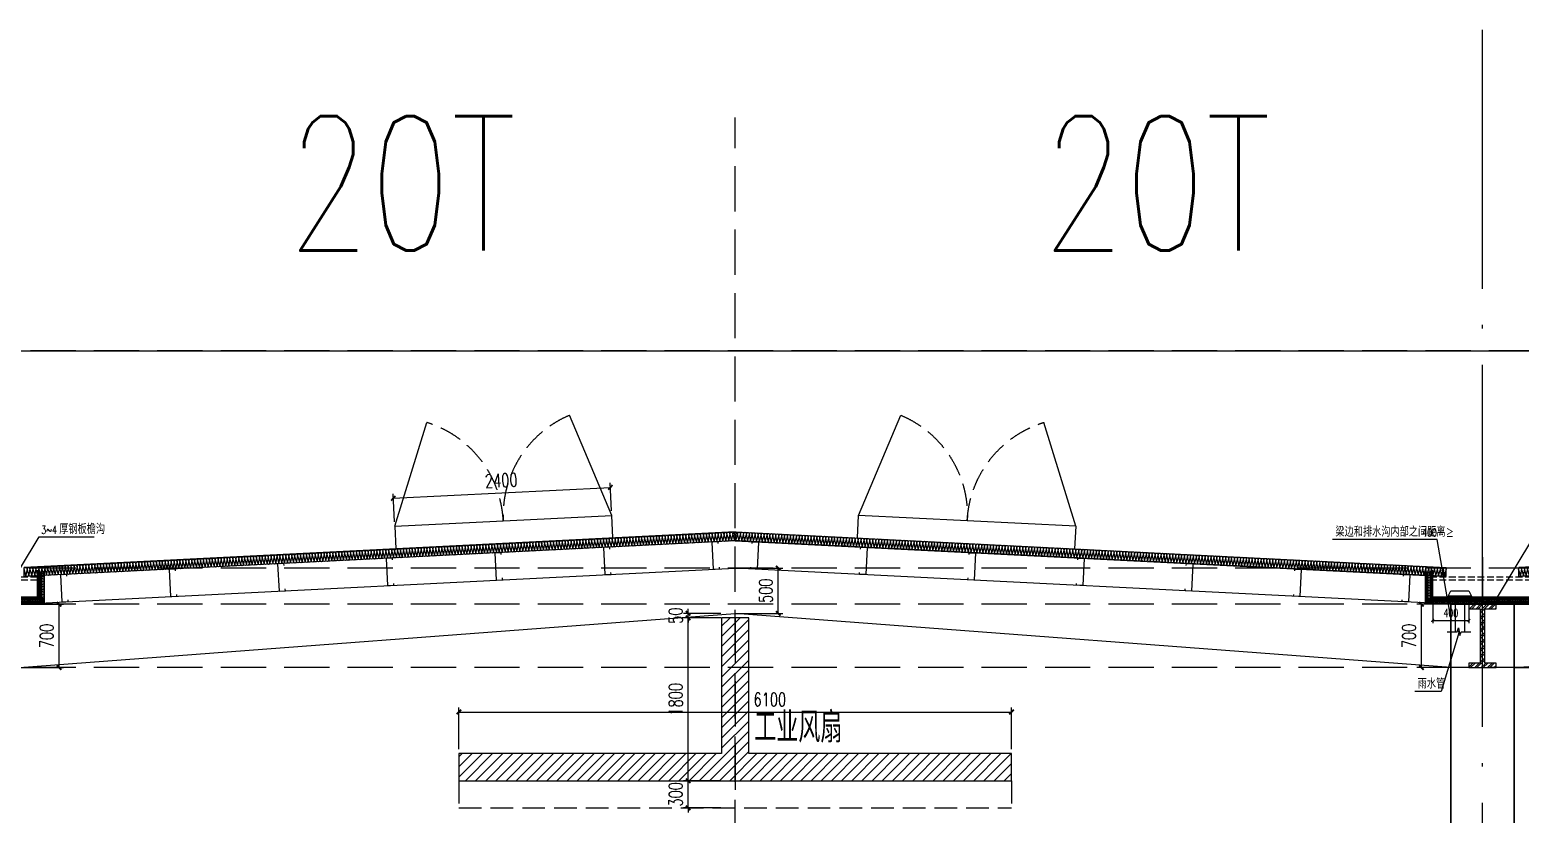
# Model space of a CAD drawing. Extents: x -1899985 to -450366, y 556196 to 2151267.
# Drawn here: x -1120933 to -1104479, y 580838 to 589505 of the extents above; entities that cross this region are included whole.
import ezdxf

# ---------------------------------------------------------------- set-up
doc = ezdxf.new("R2010")
doc.units = 0
doc.header["$LTSCALE"] = 1000
doc.header["$MEASUREMENT"] = 0
for name, pattern in [('__DASH', [0.35, 0.25, -0.1]), ('DASH', [0.35, 0.25, -0.1]), ('DOTE', [2.42, 2, -0.2, 0.02, -0.2])]:
    doc.linetypes.add(name, pattern=pattern)
doc.layers.get('Defpoints').update_dxf_attribs({"color": 210})
for name, color, linetype in [('A-AXIS-DOTE', 14, 'DOTE'), ('A-AXIS-SYMB', 3, 'Continuous'), ('A-HATCH-2', 251, 'Continuous'), ('A-LIN-V', 9, 'Continuous'), ('A-SFCE', 30, 'Continuous'), ('AS-COLN', 6, 'Continuous'), ('COLUMN', 9, 'Continuous'), ('DIM_SYMB', 3, 'Continuous'), ('PUB_TEXT', 7, 'Continuous'), ('建-墙-填充', 8, 'Continuous'), ('建-尺寸', 3, 'Continuous'), ('建-文字', 7, 'Continuous'), ('建-柱-钢', 9, 'Continuous')]:
    doc.layers.add(name, color=color, linetype=linetype)
doc.styles.add('_TCH_DIM', font='SIMPLEX', dxfattribs={"bigfont": 'GBCBIG'})
doc.styles.add('_TCH_DIM_T3', font='SIMPLEX', dxfattribs={"width": 0.705882, "bigfont": 'GBCBIG'})
doc.styles.add('A-DIM_T3', font='SIMPLEX', dxfattribs={"width": 0.705882, "bigfont": 'GBCBIG'})
doc.styles.add('A-STANDARD', font='SIMPLEX', dxfattribs={"bigfont": 'GBCBIG'})
doc.dimstyles.new('_TCH_ARCH&&30', dxfattribs={"dimtxt": 89.25, "dimasz": 30, "dimexe": 30, "dimexo": 30, "dimgap": 37.875, "dimtad": 1, "dimdec": 0, "dimzin": 0, "dimdsep": 46, "dimtxsty": '_TCH_DIM_T3', "dimblk": 'ARCHTICK', "dimcen": 0.09, "dimclrt": 7, "dimazin": 2, "dimtfac": 1, "dimtdec": 0, "dimtix": 1, "dimtmove": 2, "dimatfit": 3, "dimfxl": 0, "dimtolj": 1, "dimtzin": 0, "dimarcsym": 0})
doc.dimstyles.new('A-DIM&&50', dxfattribs={"dimtxt": 148.75, "dimasz": 50, "dimexe": 50, "dimexo": 50, "dimgap": 63.125, "dimtad": 1, "dimdec": 0, "dimzin": 0, "dimdsep": 46, "dimtxsty": 'A-DIM_T3', "dimblk": 'ARCHTICK', "dimcen": 0.09, "dimclrt": 7, "dimazin": 2, "dimtfac": 1, "dimtdec": 0, "dimtix": 1, "dimtmove": 2, "dimatfit": 3, "dimfxl": 0, "dimtolj": 1, "dimtzin": 0, "dimarcsym": 0})

# ---------------------------------------------------------------- blocks, each defined once
blk = doc.blocks.new('23423wer')
at = {"color": 1, "linetype": 'DASH', "style": 'A-STANDARD', "width": 0.705882}
for p in [(-1676711, 546945), (-1670578, 546945)]:
    blk.add_text('20T', height=1094.8, dxfattribs=at).set_placement(p)
blk = doc.blocks.new('G$CBF9D2CED')
at = {"layer": '建-墙-填充'}
h = blk.add_hatch(dxfattribs=at)
h.set_pattern_fill('金属', color=256, scale=20, style=0)
h.set_pattern_definition([(45, (0, 0), (-35.3553, 35.3553), []), (45, (23.57, 0), (-35.3553, 35.3553), [])])
h.paths.add_polyline_path([(-150, 0), (-150, -50), (-25, -50), (-25, -650), (-150, -650), (-150, -700), (150, -700), (150, -650), (25, -650), (25, -50), (150, -50), (150, 0)])
at = {"layer": '建-柱-钢'}
for p, q in [((-150, 0), (-150, -50)), ((150, 0), (-150, 0)), ((150, -50), (150, 0)), ((-150, -50), (-25, -50)), ((-25, -50), (-25, -650)), ((25, -650), (25, -50)), ((25, -50), (150, -50)), ((-25, -650), (-150, -650)), ((-150, -650), (-150, -700)), ((150, -650), (25, -650)), ((150, -700), (150, -650)), ((-150, -700), (150, -700))]:
    blk.add_line(p, q, dxfattribs=at)
blk = doc.blocks.new('_ArchTick')
at = {"color": 0, "linetype": 'ByBlock', "const_width": 0.4}
blk.add_lwpolyline([(-0.5, -0.5), (0.5, 0.5)], dxfattribs=at)
blk = doc.blocks.new('*D485')
at = {"layer": 'Defpoints', "color": 0}
for p in [(-520, 2150), (-110, 2150), (-110, 2100)]:
    blk.add_point(p, dxfattribs=at)
at = {"layer": '建-尺寸', "color": 0, "lineweight": -2}
for p, q in [((-160, 2150), (-570, 2150)), ((-520, 2150), (-520, 2200)), ((-520, 2100), (-520, 2150)), ((-160, 2100), (-570, 2100)), ((-520, 2100), (-520, 2050))]:
    blk.add_line(p, q, dxfattribs=at)
at = {"layer": '建-尺寸', "color": 0, "lineweight": -2, "xscale": 50, "yscale": 50, "zscale": 50}
for p, rotation in [((-520, 2150), 270), ((-520, 2100), 90)]:
    blk.add_blockref('_ArchTick', p, dxfattribs=dict(at, rotation=rotation))
at = {"layer": '建-尺寸', "color": 7, "insert": (-657, 2125), "char_height": 148.8, "attachment_point": 5, "rotation": 90, "style": 'A-DIM_T3'}
blk.add_mtext('\\A1;50', dxfattribs=at)
blk = doc.blocks.new('*D486')
at = {"layer": 'Defpoints', "color": 0}
for p in [(-520, 2100), (-110, 2100), (-110, 300)]:
    blk.add_point(p, dxfattribs=at)
at = {"layer": '建-尺寸', "color": 0, "lineweight": -2}
for p, q in [((-160, 2100), (-570, 2100)), ((-520, 300), (-520, 2100)), ((-160, 300), (-570, 300))]:
    blk.add_line(p, q, dxfattribs=at)
at = {"layer": '建-尺寸', "color": 0, "lineweight": -2, "xscale": 50, "yscale": 50, "zscale": 50}
for p, rotation in [((-520, 2100), 90), ((-520, 300), 270)]:
    blk.add_blockref('_ArchTick', p, dxfattribs=dict(at, rotation=rotation))
at = {"layer": '建-尺寸', "color": 7, "insert": (-657, 1200), "char_height": 148.8, "attachment_point": 5, "rotation": 90, "style": 'A-DIM_T3'}
blk.add_mtext('\\A1;1800', dxfattribs=at)
blk = doc.blocks.new('*D487')
at = {"layer": 'Defpoints', "color": 0}
for p in [(-520, 300), (-110, 300), (-110, 0)]:
    blk.add_point(p, dxfattribs=at)
at = {"layer": '建-尺寸', "color": 0, "lineweight": -2}
for p, q in [((-520, 300), (-520, 350)), ((-160, 300), (-570, 300)), ((-520, 0), (-520, 300)), ((-160, 0), (-570, 0)), ((-520, 0), (-520, -50))]:
    blk.add_line(p, q, dxfattribs=at)
at = {"layer": '建-尺寸', "color": 0, "lineweight": -2, "xscale": 50, "yscale": 50, "zscale": 50}
for p, rotation in [((-520, 300), 270), ((-520, 0), 90)]:
    blk.add_blockref('_ArchTick', p, dxfattribs=dict(at, rotation=rotation))
at = {"layer": '建-尺寸', "color": 7, "insert": (-657, 150), "char_height": 148.8, "attachment_point": 5, "rotation": 90, "style": 'A-DIM_T3'}
blk.add_mtext('\\A1;300', dxfattribs=at)
blk = doc.blocks.new('*D488')
at = {"layer": 'Defpoints', "color": 0}
for p in [(3050, 1060), (-3050, 600), (3050, 600)]:
    blk.add_point(p, dxfattribs=at)
at = {"layer": '建-尺寸', "color": 0, "lineweight": -2}
for p, q in [((-3050, 650), (-3050, 1110)), ((-3050, 1060), (3050, 1060)), ((3050, 650), (3050, 1110))]:
    blk.add_line(p, q, dxfattribs=at)
at = {"layer": '建-尺寸', "color": 0, "lineweight": -2, "xscale": 50, "yscale": 50, "zscale": 50, "rotation": 180}
blk.add_blockref('_ArchTick', (-3050, 1060), dxfattribs=at)
at = {"layer": '建-尺寸', "color": 0, "lineweight": -2, "xscale": 50, "yscale": 50, "zscale": 50}
blk.add_blockref('_ArchTick', (3050, 1060), dxfattribs=at)
at = {"layer": '建-尺寸', "color": 7, "insert": (382, 1198), "char_height": 148.8, "attachment_point": 5, "style": 'A-DIM_T3'}
blk.add_mtext('\\A1;6100', dxfattribs=at)
blk = doc.blocks.new('*D531')
at = {"layer": 'Defpoints', "color": 0}
for p in [(8200, 1100), (8725, 1100), (8200, 600)]:
    blk.add_point(p, dxfattribs=at)
at = {"layer": '建-尺寸', "color": 0, "lineweight": -2}
for p, q in [((8250, 1100), (8775, 1100)), ((8725, 600), (8725, 1100)), ((8250, 600), (8775, 600))]:
    blk.add_line(p, q, dxfattribs=at)
at = {"layer": '建-尺寸', "color": 0, "lineweight": -2, "xscale": 50, "yscale": 50, "zscale": 50}
for p, rotation in [((8725, 1100), 90), ((8725, 600), 270)]:
    blk.add_blockref('_ArchTick', p, dxfattribs=dict(at, rotation=rotation))
at = {"layer": '建-尺寸', "color": 7, "insert": (8588, 850), "char_height": 148.8, "attachment_point": 5, "rotation": 90, "style": 'A-DIM_T3'}
blk.add_mtext('\\A1;500', dxfattribs=at)
blk = doc.blocks.new('CURVEPATTERNLIB$SYSLIB$岩棉板')
at = {"color": 0}
for p, q in [((0, -17), (12, -67)), ((12, -67), (24, -17))]:
    blk.add_line(p, q, dxfattribs=at)
for centre, start, end in [((12, -17), 0, 180), ((0, -67), 270, 0), ((24, -67), 180, 270)]:
    blk.add_arc(centre, 12, start, end, dxfattribs=at)
blk = doc.blocks.new('*D532')
at = {"layer": 'Defpoints', "color": 0}
for p in [(15826, 700), (16200, 700), (16200, 0)]:
    blk.add_point(p, dxfattribs=at)
at = {"layer": '建-尺寸', "color": 0, "lineweight": -2}
for p, q in [((16150, 700), (15776, 700)), ((15826, 0), (15826, 700)), ((16150, 0), (15776, 0))]:
    blk.add_line(p, q, dxfattribs=at)
at = {"layer": '建-尺寸', "color": 0, "lineweight": -2, "xscale": 50, "yscale": 50, "zscale": 50}
for p, rotation in [((15826, 700), 90), ((15826, 0), 270)]:
    blk.add_blockref('_ArchTick', p, dxfattribs=dict(at, rotation=rotation))
at = {"layer": '建-尺寸', "color": 7, "insert": (15689, 350), "char_height": 148.8, "attachment_point": 5, "rotation": 90, "style": 'A-DIM_T3'}
blk.add_mtext('\\A1;700', dxfattribs=at)
blk = doc.blocks.new('*D533')
at = {"layer": 'Defpoints', "color": 0}
for p in [(300, 700), (786, 700), (300, 0)]:
    blk.add_point(p, dxfattribs=at)
at = {"layer": '建-尺寸', "color": 0, "lineweight": -2}
for p, q in [((350, 700), (836, 700)), ((786, 0), (786, 700)), ((350, 0), (836, 0))]:
    blk.add_line(p, q, dxfattribs=at)
at = {"layer": '建-尺寸', "color": 0, "lineweight": -2, "xscale": 50, "yscale": 50, "zscale": 50}
for p, rotation in [((786, 700), 90), ((786, 0), 270)]:
    blk.add_blockref('_ArchTick', p, dxfattribs=dict(at, rotation=rotation))
at = {"layer": '建-尺寸', "color": 7, "insert": (649, 350), "char_height": 148.8, "attachment_point": 5, "rotation": 90, "style": 'A-DIM_T3'}
blk.add_mtext('\\A1;700', dxfattribs=at)
blk = doc.blocks.new('$LinePat$岩棉板')
at = {"color": 0}
for p, q in [((0, -17), (12, -67)), ((12, -67), (24, -17))]:
    blk.add_line(p, q, dxfattribs=at)
for points in [[(24, -1.5), (0, -1.5)], [(24, -84), (0, -84)]]:
    blk.add_lwpolyline(points)
for centre, start, end in [((12, -17), 0, 180), ((0, -67), 270, 0), ((24, -67), 180, 270)]:
    blk.add_arc(centre, 12, start, end, dxfattribs=at)
blk = doc.blocks.new('*D509')
at = {"layer": 'A-AXIS-SYMB', "color": 0, "lineweight": -2}
for p, q in [((1161224, -3405789), (1161224, -3406047)), ((1161624, -3405789), (1161624, -3406047)), ((1161224, -3406017), (1161624, -3406017))]:
    blk.add_line(p, q, dxfattribs=at)
at = {"layer": 'Defpoints', "color": 0}
for p in [(1161224, -3405759), (1161624, -3405759), (1161624, -3406017)]:
    blk.add_point(p, dxfattribs=at)
at = {"layer": 'A-AXIS-SYMB', "color": 0, "lineweight": -2, "xscale": 30, "yscale": 30, "zscale": 30, "rotation": 180}
blk.add_blockref('_ArchTick', (1161224, -3406017), dxfattribs=at)
at = {"layer": 'A-AXIS-SYMB', "color": 0, "lineweight": -2, "xscale": 30, "yscale": 30, "zscale": 30}
blk.add_blockref('_ArchTick', (1161624, -3406017), dxfattribs=at)
at = {"layer": 'A-AXIS-SYMB', "color": 7, "insert": (1161424, -3405935), "char_height": 89.2, "attachment_point": 5, "style": '_TCH_DIM_T3'}
blk.add_mtext('\\A1;400', dxfattribs=at)
blk = doc.blocks.new('*D539')
at = {"layer": 'Defpoints', "color": 0}
for p in [(-1772730, 580856), (-1772720, 580546), (-1775119, 580472)]:
    blk.add_point(p, dxfattribs=at)
at = {"layer": '建-尺寸', "color": 0, "lineweight": -2}
for p, q in [((-1775121, 580522), (-1775130, 580832)), ((-1775129, 580782), (-1772730, 580856)), ((-1772722, 580596), (-1772731, 580906))]:
    blk.add_line(p, q, dxfattribs=at)
at = {"layer": '建-尺寸', "color": 0, "lineweight": -2, "xscale": 50, "yscale": 50, "zscale": 50}
for p, rotation in [((-1772730, 580856), 1.775699479531219), ((-1775129, 580782), 181.7756994795312)]:
    blk.add_blockref('_ArchTick', p, dxfattribs=dict(at, rotation=rotation))
at = {"layer": '建-尺寸', "color": 7, "insert": (-1773934, 580956), "char_height": 148.8, "attachment_point": 5, "rotation": 1.7757, "style": 'A-DIM_T3'}
blk.add_mtext('\\A1;2400', dxfattribs=at)
blk = doc.blocks.new('G$C2C10B007')
at = {"layer": 'A-LIN-V'}
h = blk.add_hatch(dxfattribs=at)
h.set_pattern_fill('ANSI31', color=252, scale=50)
h.set_pattern_definition([(45, (0, 400), (-56.1266, 56.1266), [])])
h.paths.add_polyline_path([(-150, 600), (-3050, 600), (-3050, 300), (3050, 300), (3050, 600), (150, 600), (150, 2100), (-150, 2100)])
at = {"layer": 'A-AXIS-DOTE', "linetype": '__DASH', "ltscale": 2}
blk.add_lwpolyline([(0, 2100), (0, 100)], dxfattribs=at)
at = {"layer": 'A-LIN-V'}
blk.add_lwpolyline([(-150, 600), (-3050, 600), (-3050, 300), (3050, 300), (3050, 600), (150, 600), (150, 2100), (-150, 2100), (-150, 600)], dxfattribs=at)
at = {"layer": 'A-SFCE', "linetype": 'DASH'}
for p, q in [((-3050, 300), (-3050, 0)), ((3050, 300), (3050, 0)), ((-3050, 0), (3050, 0))]:
    blk.add_line(p, q, dxfattribs=at)
at = {"layer": '建-文字', "style": 'A-STANDARD'}
blk.add_text('工业风扇', height=337.59, dxfattribs=at).set_placement((210.4, 722.5))
at = {"layer": '建-尺寸'}
for p1, p2, picture, middle in [((-110, 2100), (-110, 2150), '*D485', (-657.1, 2125)), ((-110, 300), (-110, 2100), '*D486', (-657.1, 1200)), ((-110, 0), (-110, 300), '*D487', (-657.1, 150))]:
    dim = blk.add_aligned_dim(p1=p1, p2=p2, distance=409.6, dimstyle='A-DIM&&50', dxfattribs=at)
    dim.commit()
    dim.dimension.update_dxf_attribs({"geometry": picture, "text_midpoint": middle})
dim = blk.add_linear_dim(base=(3050, 1060.2), p1=(-3050, 600), p2=(3050, 600), angle=0, dimstyle='A-DIM&&50', dxfattribs=at)
dim.commit()
dim.dimension.update_dxf_attribs({"geometry": '*D488', "text_midpoint": (382.4, 1197.7), "dimtype": 161})
blk = doc.blocks.new('55555')
at = {"layer": 'A-AXIS-DOTE', "linetype": '__DASH', "ltscale": 2}
blk.add_line((8250, -3360.7), (8250, 6078.5), dxfattribs=at)
at = {"layer": 'A-LIN-V', "color": 4}
for p, q in [((350, 700), (8250, 1100)), ((16150, 700), (8250, 1100)), ((350, 0), (8250, 600)), ((16150, 0), (8250, 600))]:
    blk.add_line(p, q, dxfattribs=at)
at = {"layer": 'A-LIN-V'}
for points in [[(6865.1, 1310.7), (6864.1, 1330.6), (6794.2, 1327.1), (6809.3, 1027.5), (6879.2, 1031), (6878.2, 1051)], [(8063.6, 1371), (8062.6, 1390.9), (7992.7, 1387.4), (8007.7, 1087.8), (8077.7, 1091.3), (8076.7, 1111.3)], [(8436.4, 1371), (8437.4, 1390.9), (8507.3, 1387.4), (8492.3, 1087.8), (8422.3, 1091.3), (8423.3, 1111.3)], [(9634.9, 1310.7), (9635.9, 1330.6), (9705.8, 1327.1), (9690.7, 1027.5), (9620.8, 1031), (9621.8, 1051)], [(4468.1, 1190.1), (4467.1, 1210), (4397.2, 1206.5), (4412.3, 906.9), (4482.2, 910.4), (4481.2, 930.4)], [(5666.6, 1250.4), (5665.6, 1270.3), (5595.7, 1266.8), (5610.8, 967.2), (5680.7, 970.7), (5679.7, 990.7)], [(10833.4, 1250.4), (10834.4, 1270.3), (10904.3, 1266.8), (10889.2, 967.2), (10819.3, 970.7), (10820.3, 990.7)], [(12031.9, 1190.1), (12032.9, 1210), (12102.8, 1206.5), (12087.7, 906.9), (12017.8, 910.4), (12018.8, 930.4)], [(872.7, 1009.2), (871.7, 1029.1), (801.8, 1025.6), (816.8, 726), (886.8, 729.5), (885.7, 749.5)], [(2071.2, 1069.5), (2070.2, 1089.4), (2000.3, 1085.9), (2015.3, 786.3), (2085.2, 789.8), (2084.2, 809.8)], [(3269.7, 1129.8), (3268.6, 1149.7), (3198.7, 1146.2), (3213.8, 846.6), (3283.7, 850.1), (3282.7, 870.1)], [(13230.3, 1129.8), (13231.4, 1149.7), (13301.3, 1146.2), (13286.2, 846.6), (13216.3, 850.1), (13217.3, 870.1)], [(14428.8, 1069.5), (14429.8, 1089.4), (14499.7, 1085.9), (14484.7, 786.3), (14414.8, 789.8), (14415.8, 809.8)], [(15627.3, 1009.2), (15628.3, 1029.1), (15698.2, 1025.6), (15683.2, 726), (15613.2, 729.5), (15614.3, 749.5)]]:
    blk.add_lwpolyline(points, dxfattribs=at)
at = {"layer": 'AS-COLN'}
for p, q in [((8250, 1500.5), (401.1, 1105.6)), ((8250, 1500.5), (16098.9, 1105.6)), ((8250, 1400.4), (400.1, 1005.4)), ((8250, 1400.4), (16099.9, 1005.4)), ((400.1, 1005.4), (401.1, 1105.6)), ((16099.9, 1005.4), (16098.9, 1105.6))]:
    blk.add_line(p, q, dxfattribs=at)
at = {"layer": 'COLUMN'}
for points in [[(-350, 700), (-350, -14200), (350, -14200), (350, 700)], [(16850, 700), (16850, -14200), (16150, -14200), (16150, 700)]]:
    blk.add_lwpolyline(points, close=True, dxfattribs=at)
at = {"layer": 'A-HATCH-2', "xscale": -1.354458951392196, "yscale": 1.351351351351351, "zscale": 1.351351351351351}
for p, rotation in [((7865.3, 1488.2), 2.88037755284905), ((7897.8, 1489.8), 2.88037755284905), ((7930.3, 1491.4), 2.88037755284905), ((7962.7, 1493.1), 2.88037755284905), ((7995.2, 1494.7), 2.88037755284905), ((8027.7, 1496.3), 2.88037755284905), ((8060.1, 1498), 2.88037755284905), ((8092.6, 1499.6), 2.88037755284905), ((8125.1, 1501.2), 2.88037755284905), ((8157.5, 1502.9), 2.88037755284905), ((8190, 1504.5), 2.88037755284905), ((8222.5, 1506.1), 2.88037755284905), ((8254.9, 1507.8), 2.88037755284905), ((8277.5, 1506.1), 357.1196224471509), ((8310, 1504.5), 357.1196224471509), ((8342.5, 1502.9), 357.1196224471509), ((8374.9, 1501.2), 357.1196224471509), ((8407.4, 1499.6), 357.1196224471509), ((8439.9, 1498), 357.1196224471509), ((8472.3, 1496.3), 357.1196224471509), ((8504.8, 1494.7), 357.1196224471509), ((8537.3, 1493.1), 357.1196224471509), ((8569.7, 1491.4), 357.1196224471509), ((8602.2, 1489.8), 357.1196224471509), ((8634.7, 1488.2), 357.1196224471509), ((8667.1, 1486.5), 357.1196224471509), ((4586.3, 1323.2), 2.88037755284905), ((4618.7, 1324.8), 2.88037755284905), ((4651.2, 1326.4), 2.88037755284905), ((4683.7, 1328.1), 2.88037755284905), ((4716.1, 1329.7), 2.88037755284905), ((4748.6, 1331.3), 2.88037755284905), ((4781.1, 1333), 2.88037755284905), ((4813.5, 1334.6), 2.88037755284905), ((4846, 1336.2), 2.88037755284905), ((4878.5, 1337.9), 2.88037755284905), ((4910.9, 1339.5), 2.88037755284905), ((4943.4, 1341.1), 2.88037755284905), ((4975.9, 1342.8), 2.88037755284905), ((5008.3, 1344.4), 2.88037755284905), ((5040.8, 1346), 2.88037755284905), ((5073.3, 1347.7), 2.88037755284905), ((5105.7, 1349.3), 2.88037755284905), ((5138.2, 1350.9), 2.88037755284905), ((5170.7, 1352.6), 2.88037755284905), ((5203.1, 1354.2), 2.88037755284905), ((5235.6, 1355.8), 2.88037755284905), ((5268.1, 1357.5), 2.88037755284905), ((5300.5, 1359.1), 2.88037755284905), ((5333, 1360.7), 2.88037755284905), ((5365.4, 1362.4), 2.88037755284905), ((5397.9, 1364), 2.88037755284905), ((5430.4, 1365.6), 2.88037755284905), ((5462.8, 1367.3), 2.88037755284905), ((5495.3, 1368.9), 2.88037755284905), ((5527.8, 1370.5), 2.88037755284905), ((5560.2, 1372.2), 2.88037755284905), ((5592.7, 1373.8), 2.88037755284905), ((5625.2, 1375.4), 2.88037755284905), ((5657.6, 1377.1), 2.88037755284905), ((5690.1, 1378.7), 2.88037755284905), ((5722.6, 1380.3), 2.88037755284905), ((5755, 1382), 2.88037755284905), ((5787.5, 1383.6), 2.88037755284905), ((5820, 1385.2), 2.88037755284905), ((5852.4, 1386.9), 2.88037755284905), ((5884.9, 1388.5), 2.88037755284905), ((5917.4, 1390.1), 2.88037755284905), ((5949.8, 1391.8), 2.88037755284905), ((5982.3, 1393.4), 2.88037755284905), ((6014.8, 1395.1), 2.88037755284905), ((6047.2, 1396.7), 2.88037755284905), ((6079.7, 1398.3), 2.88037755284905), ((6112.2, 1400), 2.88037755284905), ((6144.6, 1401.6), 2.88037755284905), ((6177.1, 1403.2), 2.88037755284905), ((6209.6, 1404.9), 2.88037755284905), ((6242, 1406.5), 2.88037755284905), ((6274.5, 1408.1), 2.88037755284905), ((6307, 1409.8), 2.88037755284905), ((6339.4, 1411.4), 2.88037755284905), ((6371.9, 1413), 2.88037755284905), ((6404.4, 1414.7), 2.88037755284905), ((6436.8, 1416.3), 2.88037755284905), ((6469.3, 1417.9), 2.88037755284905), ((6501.8, 1419.6), 2.88037755284905), ((6534.2, 1421.2), 2.88037755284905), ((6566.7, 1422.8), 2.88037755284905), ((6599.2, 1424.5), 2.88037755284905), ((6631.6, 1426.1), 2.88037755284905), ((6664.1, 1427.7), 2.88037755284905), ((6696.6, 1429.4), 2.88037755284905), ((6729, 1431), 2.88037755284905), ((6761.5, 1432.6), 2.88037755284905), ((6794, 1434.3), 2.88037755284905), ((6826.4, 1435.9), 2.88037755284905), ((6858.9, 1437.5), 2.88037755284905), ((6891.3, 1439.2), 2.88037755284905), ((6923.8, 1440.8), 2.88037755284905), ((6956.3, 1442.4), 2.88037755284905), ((6988.7, 1444.1), 2.88037755284905), ((7021.2, 1445.7), 2.88037755284905), ((7053.7, 1447.3), 2.88037755284905), ((7086.1, 1449), 2.88037755284905), ((7118.6, 1450.6), 2.88037755284905), ((7151.1, 1452.2), 2.88037755284905), ((7183.5, 1453.9), 2.88037755284905), ((7216, 1455.5), 2.88037755284905), ((7248.5, 1457.1), 2.88037755284905), ((7280.9, 1458.8), 2.88037755284905), ((7313.4, 1460.4), 2.88037755284905), ((7345.9, 1462), 2.88037755284905), ((7378.3, 1463.7), 2.88037755284905), ((7410.8, 1465.3), 2.88037755284905), ((7443.3, 1466.9), 2.88037755284905), ((7475.7, 1468.6), 2.88037755284905), ((7508.2, 1470.2), 2.88037755284905), ((7540.7, 1471.8), 2.88037755284905), ((7573.1, 1473.5), 2.88037755284905), ((7605.6, 1475.1), 2.88037755284905), ((7638.1, 1476.7), 2.88037755284905), ((7670.5, 1478.4), 2.88037755284905), ((7703, 1480), 2.88037755284905), ((7735.5, 1481.6), 2.88037755284905), ((7767.9, 1483.3), 2.88037755284905), ((7800.4, 1484.9), 2.88037755284905), ((7832.9, 1486.5), 2.88037755284905), ((8699.6, 1484.9), 357.1196224471509), ((8732.1, 1483.3), 357.1196224471509), ((8764.5, 1481.6), 357.1196224471509), ((8797, 1480), 357.1196224471509), ((8829.5, 1478.4), 357.1196224471509), ((8861.9, 1476.7), 357.1196224471509), ((8894.4, 1475.1), 357.1196224471509), ((8926.9, 1473.5), 357.1196224471509), ((8959.3, 1471.8), 357.1196224471509), ((8991.8, 1470.2), 357.1196224471509), ((9024.3, 1468.6), 357.1196224471509), ((9056.7, 1466.9), 357.1196224471509), ((9089.2, 1465.3), 357.1196224471509), ((9121.7, 1463.7), 357.1196224471509), ((9154.1, 1462), 357.1196224471509), ((9186.6, 1460.4), 357.1196224471509), ((9219.1, 1458.8), 357.1196224471509), ((9251.5, 1457.1), 357.1196224471509), ((9284, 1455.5), 357.1196224471509), ((9316.5, 1453.9), 357.1196224471509), ((9348.9, 1452.2), 357.1196224471509), ((9381.4, 1450.6), 357.1196224471509), ((9413.9, 1449), 357.1196224471509), ((9446.3, 1447.3), 357.1196224471509), ((9478.8, 1445.7), 357.1196224471509), ((9511.3, 1444.1), 357.1196224471509), ((9543.7, 1442.4), 357.1196224471509), ((9576.2, 1440.8), 357.1196224471509), ((9608.7, 1439.2), 357.1196224471509), ((9641.1, 1437.5), 357.1196224471509), ((9673.6, 1435.9), 357.1196224471509), ((9706.1, 1434.3), 357.1196224471509), ((9738.5, 1432.6), 357.1196224471509), ((9771, 1431), 357.1196224471509), ((9803.4, 1429.4), 357.1196224471509), ((9835.9, 1427.7), 357.1196224471509), ((9868.4, 1426.1), 357.1196224471509), ((9900.8, 1424.5), 357.1196224471509), ((9933.3, 1422.8), 357.1196224471509), ((9965.8, 1421.2), 357.1196224471509), ((9998.2, 1419.6), 357.1196224471509), ((10030.7, 1417.9), 357.1196224471509), ((10063.2, 1416.3), 357.1196224471509), ((10095.6, 1414.7), 357.1196224471509), ((10128.1, 1413), 357.1196224471509), ((10160.6, 1411.4), 357.1196224471509), ((10193, 1409.8), 357.1196224471509), ((10225.5, 1408.1), 357.1196224471509), ((10258, 1406.5), 357.1196224471509), ((10290.4, 1404.9), 357.1196224471509), ((10322.9, 1403.2), 357.1196224471509), ((10355.4, 1401.6), 357.1196224471509), ((10387.8, 1400), 357.1196224471509), ((10420.3, 1398.3), 357.1196224471509), ((10452.8, 1396.7), 357.1196224471509), ((10485.2, 1395.1), 357.1196224471509), ((10517.7, 1393.4), 357.1196224471509), ((10550.2, 1391.8), 357.1196224471509), ((10582.6, 1390.1), 357.1196224471509), ((10615.1, 1388.5), 357.1196224471509), ((10647.6, 1386.9), 357.1196224471509), ((10680, 1385.2), 357.1196224471509), ((10712.5, 1383.6), 357.1196224471509), ((10745, 1382), 357.1196224471509), ((10777.4, 1380.3), 357.1196224471509), ((10809.9, 1378.7), 357.1196224471509), ((10842.4, 1377.1), 357.1196224471509), ((10874.8, 1375.4), 357.1196224471509), ((10907.3, 1373.8), 357.1196224471509), ((10939.8, 1372.2), 357.1196224471509), ((10972.2, 1370.5), 357.1196224471509), ((11004.7, 1368.9), 357.1196224471509), ((11037.2, 1367.3), 357.1196224471509), ((11069.6, 1365.6), 357.1196224471509), ((11102.1, 1364), 357.1196224471509), ((11134.6, 1362.4), 357.1196224471509), ((11167, 1360.7), 357.1196224471509), ((11199.5, 1359.1), 357.1196224471509), ((11231.9, 1357.5), 357.1196224471509), ((11264.4, 1355.8), 357.1196224471509), ((11296.9, 1354.2), 357.1196224471509), ((11329.3, 1352.6), 357.1196224471509), ((11361.8, 1350.9), 357.1196224471509), ((11394.3, 1349.3), 357.1196224471509), ((11426.7, 1347.7), 357.1196224471509), ((11459.2, 1346), 357.1196224471509), ((11491.7, 1344.4), 357.1196224471509), ((11524.1, 1342.8), 357.1196224471509), ((11556.6, 1341.1), 357.1196224471509), ((11589.1, 1339.5), 357.1196224471509), ((11621.5, 1337.9), 357.1196224471509), ((11654, 1336.2), 357.1196224471509), ((11686.5, 1334.6), 357.1196224471509), ((11718.9, 1333), 357.1196224471509), ((11751.4, 1331.3), 357.1196224471509), ((11783.9, 1329.7), 357.1196224471509), ((11816.3, 1328.1), 357.1196224471509), ((11848.8, 1326.4), 357.1196224471509), ((11881.3, 1324.8), 357.1196224471509), ((11913.7, 1323.2), 357.1196224471509), ((11946.2, 1321.5), 357.1196224471509), ((1339.7, 1159.8), 2.88037755284905), ((1372.1, 1161.5), 2.88037755284905), ((1404.6, 1163.1), 2.88037755284905), ((1437.1, 1164.7), 2.88037755284905), ((1469.5, 1166.4), 2.88037755284905), ((1502, 1168), 2.88037755284905), ((1534.5, 1169.6), 2.88037755284905), ((1566.9, 1171.3), 2.88037755284905), ((1599.4, 1172.9), 2.88037755284905), ((1631.9, 1174.5), 2.88037755284905), ((1664.3, 1176.2), 2.88037755284905), ((1696.8, 1177.8), 2.88037755284905), ((1729.3, 1179.4), 2.88037755284905), ((1761.7, 1181.1), 2.88037755284905), ((1794.2, 1182.7), 2.88037755284905), ((1826.7, 1184.3), 2.88037755284905), ((1859.1, 1186), 2.88037755284905), ((1891.6, 1187.6), 2.88037755284905), ((1924.1, 1189.2), 2.88037755284905), ((1956.5, 1190.9), 2.88037755284905), ((1989, 1192.5), 2.88037755284905), ((2021.5, 1194.1), 2.88037755284905), ((2053.9, 1195.8), 2.88037755284905), ((2086.4, 1197.4), 2.88037755284905), ((2118.9, 1199), 2.88037755284905), ((2151.3, 1200.7), 2.88037755284905), ((2183.8, 1202.3), 2.88037755284905), ((2216.3, 1203.9), 2.88037755284905), ((2248.7, 1205.6), 2.88037755284905), ((2281.2, 1207.2), 2.88037755284905), ((2313.6, 1208.8), 2.88037755284905), ((2346.1, 1210.5), 2.88037755284905), ((2378.6, 1212.1), 2.88037755284905), ((2411, 1213.7), 2.88037755284905), ((2443.5, 1215.4), 2.88037755284905), ((2476, 1217), 2.88037755284905), ((2508.4, 1218.6), 2.88037755284905), ((2540.9, 1220.3), 2.88037755284905), ((2573.4, 1221.9), 2.88037755284905), ((2605.8, 1223.5), 2.88037755284905), ((2638.3, 1225.2), 2.88037755284905), ((2670.8, 1226.8), 2.88037755284905), ((2703.2, 1228.4), 2.88037755284905), ((2735.7, 1230.1), 2.88037755284905), ((2768.2, 1231.7), 2.88037755284905), ((2800.6, 1233.3), 2.88037755284905), ((2833.1, 1235), 2.88037755284905), ((2865.6, 1236.6), 2.88037755284905), ((2898, 1238.2), 2.88037755284905), ((2930.5, 1239.9), 2.88037755284905), ((2963, 1241.5), 2.88037755284905), ((2995.4, 1243.1), 2.88037755284905), ((3027.9, 1244.8), 2.88037755284905), ((3060.4, 1246.4), 2.88037755284905), ((3092.8, 1248), 2.88037755284905), ((3125.3, 1249.7), 2.88037755284905), ((3157.8, 1251.3), 2.88037755284905), ((3190.2, 1252.9), 2.88037755284905), ((3222.7, 1254.6), 2.88037755284905), ((3255.2, 1256.2), 2.88037755284905), ((3287.6, 1257.8), 2.88037755284905), ((3320.1, 1259.5), 2.88037755284905), ((3352.6, 1261.1), 2.88037755284905), ((3385, 1262.7), 2.88037755284905), ((3417.5, 1264.4), 2.88037755284905), ((3450, 1266), 2.88037755284905), ((3482.4, 1267.6), 2.88037755284905), ((3514.9, 1269.3), 2.88037755284905), ((3547.4, 1270.9), 2.88037755284905), ((3579.8, 1272.5), 2.88037755284905), ((3612.3, 1274.2), 2.88037755284905), ((3644.8, 1275.8), 2.88037755284905), ((3677.2, 1277.4), 2.88037755284905), ((3709.7, 1279.1), 2.88037755284905), ((3742.2, 1280.7), 2.88037755284905), ((3774.6, 1282.3), 2.88037755284905), ((3807.1, 1284), 2.88037755284905), ((3839.5, 1285.6), 2.88037755284905), ((3872, 1287.2), 2.88037755284905), ((3904.5, 1288.9), 2.88037755284905), ((3936.9, 1290.5), 2.88037755284905), ((3969.4, 1292.1), 2.88037755284905), ((4001.9, 1293.8), 2.88037755284905), ((4034.3, 1295.4), 2.88037755284905), ((4066.8, 1297), 2.88037755284905), ((4099.3, 1298.7), 2.88037755284905), ((4131.7, 1300.3), 2.88037755284905), ((4164.2, 1301.9), 2.88037755284905), ((4196.7, 1303.6), 2.88037755284905), ((4229.1, 1305.2), 2.88037755284905), ((4261.6, 1306.8), 2.88037755284905), ((4294.1, 1308.5), 2.88037755284905), ((4326.5, 1310.1), 2.88037755284905), ((4359, 1311.7), 2.88037755284905), ((4391.5, 1313.4), 2.88037755284905), ((4423.9, 1315), 2.88037755284905), ((4456.4, 1316.6), 2.88037755284905), ((4488.9, 1318.3), 2.88037755284905), ((4521.3, 1319.9), 2.88037755284905), ((4553.8, 1321.5), 2.88037755284905), ((11978.7, 1319.9), 357.1196224471509), ((12011.1, 1318.3), 357.1196224471509), ((12043.6, 1316.6), 357.1196224471509), ((12076.1, 1315), 357.1196224471509), ((12108.5, 1313.4), 357.1196224471509), ((12141, 1311.7), 357.1196224471509), ((12173.5, 1310.1), 357.1196224471509), ((12205.9, 1308.5), 357.1196224471509), ((12238.4, 1306.8), 357.1196224471509), ((12270.9, 1305.2), 357.1196224471509), ((12303.3, 1303.6), 357.1196224471509), ((12335.8, 1301.9), 357.1196224471509), ((12368.3, 1300.3), 357.1196224471509), ((12400.7, 1298.7), 357.1196224471509), ((12433.2, 1297), 357.1196224471509), ((12465.7, 1295.4), 357.1196224471509), ((12498.1, 1293.8), 357.1196224471509), ((12530.6, 1292.1), 357.1196224471509), ((12563.1, 1290.5), 357.1196224471509), ((12595.5, 1288.9), 357.1196224471509), ((12628, 1287.2), 357.1196224471509), ((12660.5, 1285.6), 357.1196224471509), ((12692.9, 1284), 357.1196224471509), ((12725.4, 1282.3), 357.1196224471509), ((12757.8, 1280.7), 357.1196224471509), ((12790.3, 1279.1), 357.1196224471509), ((12822.8, 1277.4), 357.1196224471509), ((12855.2, 1275.8), 357.1196224471509), ((12887.7, 1274.2), 357.1196224471509), ((12920.2, 1272.5), 357.1196224471509), ((12952.6, 1270.9), 357.1196224471509), ((12985.1, 1269.3), 357.1196224471509), ((13017.6, 1267.6), 357.1196224471509), ((13050, 1266), 357.1196224471509), ((13082.5, 1264.4), 357.1196224471509), ((13115, 1262.7), 357.1196224471509), ((13147.4, 1261.1), 357.1196224471509), ((13179.9, 1259.5), 357.1196224471509), ((13212.4, 1257.8), 357.1196224471509), ((13244.8, 1256.2), 357.1196224471509), ((13277.3, 1254.6), 357.1196224471509), ((13309.8, 1252.9), 357.1196224471509), ((13342.2, 1251.3), 357.1196224471509), ((13374.7, 1249.7), 357.1196224471509), ((13407.2, 1248), 357.1196224471509), ((13439.6, 1246.4), 357.1196224471509), ((13472.1, 1244.8), 357.1196224471509), ((13504.6, 1243.1), 357.1196224471509), ((13537, 1241.5), 357.1196224471509), ((13569.5, 1239.9), 357.1196224471509), ((13602, 1238.2), 357.1196224471509), ((13634.4, 1236.6), 357.1196224471509), ((13666.9, 1235), 357.1196224471509), ((13699.4, 1233.3), 357.1196224471509), ((13731.8, 1231.7), 357.1196224471509), ((13764.3, 1230.1), 357.1196224471509), ((13796.8, 1228.4), 357.1196224471509), ((13829.2, 1226.8), 357.1196224471509), ((13861.7, 1225.2), 357.1196224471509), ((13894.2, 1223.5), 357.1196224471509), ((13926.6, 1221.9), 357.1196224471509), ((13959.1, 1220.3), 357.1196224471509), ((13991.6, 1218.6), 357.1196224471509), ((14024, 1217), 357.1196224471509), ((14056.5, 1215.4), 357.1196224471509), ((14089, 1213.7), 357.1196224471509), ((14121.4, 1212.1), 357.1196224471509), ((14153.9, 1210.5), 357.1196224471509), ((14186.4, 1208.8), 357.1196224471509), ((14218.8, 1207.2), 357.1196224471509), ((14251.3, 1205.6), 357.1196224471509), ((14283.7, 1203.9), 357.1196224471509), ((14316.2, 1202.3), 357.1196224471509), ((14348.7, 1200.7), 357.1196224471509), ((14381.1, 1199), 357.1196224471509), ((14413.6, 1197.4), 357.1196224471509), ((14446.1, 1195.8), 357.1196224471509), ((14478.5, 1194.1), 357.1196224471509), ((14511, 1192.5), 357.1196224471509), ((14543.5, 1190.9), 357.1196224471509), ((14575.9, 1189.2), 357.1196224471509), ((14608.4, 1187.6), 357.1196224471509), ((14640.9, 1186), 357.1196224471509), ((14673.3, 1184.3), 357.1196224471509), ((14705.8, 1182.7), 357.1196224471509), ((14738.3, 1181.1), 357.1196224471509), ((14770.7, 1179.4), 357.1196224471509), ((14803.2, 1177.8), 357.1196224471509), ((14835.7, 1176.2), 357.1196224471509), ((14868.1, 1174.5), 357.1196224471509), ((14900.6, 1172.9), 357.1196224471509), ((14933.1, 1171.3), 357.1196224471509), ((14965.5, 1169.6), 357.1196224471509), ((14998, 1168), 357.1196224471509), ((15030.5, 1166.4), 357.1196224471509), ((15062.9, 1164.7), 357.1196224471509), ((15095.4, 1163.1), 357.1196224471509), ((15127.9, 1161.5), 357.1196224471509), ((15160.3, 1159.8), 357.1196224471509), ((15192.8, 1158.2), 357.1196224471509), ((430.6, 1114.1), 2.88037755284905), ((463.1, 1115.7), 2.88037755284905), ((495.6, 1117.4), 2.88037755284905), ((528, 1119), 2.88037755284905), ((560.5, 1120.6), 2.88037755284905), ((593, 1122.3), 2.88037755284905), ((625.4, 1123.9), 2.88037755284905), ((657.9, 1125.5), 2.88037755284905), ((690.4, 1127.2), 2.88037755284905), ((722.8, 1128.8), 2.88037755284905), ((755.3, 1130.4), 2.88037755284905), ((787.8, 1132.1), 2.88037755284905), ((820.2, 1133.7), 2.88037755284905), ((852.7, 1135.3), 2.88037755284905), ((885.1, 1137), 2.88037755284905), ((917.6, 1138.6), 2.88037755284905), ((950.1, 1140.2), 2.88037755284905), ((982.5, 1141.9), 2.88037755284905), ((1015, 1143.5), 2.88037755284905), ((1047.5, 1145.1), 2.88037755284905), ((1079.9, 1146.8), 2.88037755284905), ((1112.4, 1148.4), 2.88037755284905), ((1144.9, 1150), 2.88037755284905), ((1177.3, 1151.7), 2.88037755284905), ((1209.8, 1153.3), 2.88037755284905), ((1242.3, 1154.9), 2.88037755284905), ((1274.7, 1156.6), 2.88037755284905), ((1307.2, 1158.2), 2.88037755284905), ((15225.3, 1156.6), 357.1196224471509), ((15257.7, 1154.9), 357.1196224471509), ((15290.2, 1153.3), 357.1196224471509), ((15322.7, 1151.7), 357.1196224471509), ((15355.1, 1150), 357.1196224471509), ((15387.6, 1148.4), 357.1196224471509), ((15420.1, 1146.8), 357.1196224471509), ((15452.5, 1145.1), 357.1196224471509), ((15485, 1143.5), 357.1196224471509), ((15517.5, 1141.9), 357.1196224471509), ((15549.9, 1140.2), 357.1196224471509), ((15582.4, 1138.6), 357.1196224471509), ((15614.9, 1137), 357.1196224471509), ((15647.3, 1135.3), 357.1196224471509), ((15679.8, 1133.7), 357.1196224471509), ((15712.3, 1132.1), 357.1196224471509), ((15744.7, 1130.4), 357.1196224471509), ((15777.2, 1128.8), 357.1196224471509), ((15809.6, 1127.2), 357.1196224471509), ((15842.1, 1125.5), 357.1196224471509), ((15874.6, 1123.9), 357.1196224471509), ((15907, 1122.3), 357.1196224471509), ((15939.5, 1120.6), 357.1196224471509), ((15972, 1119), 357.1196224471509), ((16004.4, 1117.4), 357.1196224471509), ((16036.9, 1115.7), 357.1196224471509), ((16069.4, 1114.1), 357.1196224471509), ((16101.8, 1112.5), 357.1196224471509)]:
    blk.add_blockref('CURVEPATTERNLIB$SYSLIB$岩棉板', p, dxfattribs=dict(at, rotation=rotation))
at = {"layer": 'A-LIN-V'}
for name, p in [('G$CBF9D2CED', (0, 700)), ('G$C2C10B007', (8250, -1550)), ('G$CBF9D2CED', (16500, 700))]:
    blk.add_blockref(name, p, dxfattribs=at)
at = {"layer": '建-尺寸'}
for p1, p2, distance, picture, middle in [((8200, 600), (8200, 1100), -525, '*D531', (8587.5, 850)), ((300, 0), (300, 700), -486.4, '*D533', (648.9, 350)), ((16200, 0), (16200, 700), 373.8, '*D532', (15688.7, 350))]:
    dim = blk.add_aligned_dim(p1=p1, p2=p2, distance=distance, dimstyle='A-DIM&&50', dxfattribs=at)
    dim.commit()
    dim.dimension.update_dxf_attribs({"geometry": picture, "text_midpoint": middle})
blk = doc.blocks.new('2342424242')
at = {"layer": 'A-LIN-V'}
h = blk.add_hatch(dxfattribs=at)
h.set_pattern_fill('金属', color=256, scale=10)
h.set_pattern_definition([(45, (0, 0), (-17.67766953, 17.67766953), []), (45, (11.785, 0), (-17.67766953, 17.67766953), [])])
h.paths.add_polyline_path([(1161223.6, -3405469.3), (1161213.6, -3405469.3), (1161213.6, -3405769.3), (1162328.6, -3405769.3), (1162328.6, -3405469.3), (1162318.6, -3405469.3), (1162318.6, -3405759.3), (1161223.6, -3405759.3)])
at = {"layer": 'A-AXIS-DOTE', "linetype": '__DASH', "ltscale": 2}
blk.add_line((1161773.6, -3405320), (1161773.6, -3406120), dxfattribs=at)
at = {"layer": 'A-AXIS-SYMB', "color": 1}
for p, q in [((1161272.2, -3405123.4), (1160118.6, -3405123.4)), ((1161426.2, -3406012.6), (1161272.2, -3405123.4))]:
    blk.add_line(p, q, dxfattribs=at)
at = {"layer": 'A-AXIS-SYMB'}
for p, q in [((1161938.6, -3405760), (1162340, -3405093.4)), ((1162340, -3405093.4), (1162945.1, -3405093.4)), ((1161515, -3406142.1), (1161317.7, -3406800.9)), ((1161317.7, -3406800.9), (1161026.4, -3406800.9))]:
    blk.add_line(p, q, dxfattribs=at)
at = {"layer": 'A-AXIS-SYMB', "const_width": 12}
for points in [[(1161935.5, -3405765.1, 1), (1161941.7, -3405754.9, 1)], [(1161516.8, -3406136.3, 1), (1161513.3, -3406147.8, 1)]]:
    blk.add_lwpolyline(points, format="xyb", close=True, dxfattribs=at)
at = {"layer": 'A-AXIS-SYMB', "color": 1, "const_width": 12}
blk.add_lwpolyline([(1161427.3, -3406018.5, 1), (1161425.2, -3406006.6, 1)], format="xyb", close=True, dxfattribs=at)
at = {"layer": 'A-LIN-V'}
for points in [[(1161223.6, -3405469.3), (1161213.6, -3405469.3), (1161213.6, -3405769.3), (1162328.6, -3405769.3), (1162328.6, -3405469.3), (1162318.6, -3405469.3), (1162318.6, -3405469.3), (1162318.6, -3405469.3), (1162318.6, -3405759.3), (1161223.6, -3405759.3), (1161223.6, -3405469.3)], [(1161393.6, -3405749.3), (1161423.6, -3405690), (1161623.6, -3405690), (1161653.6, -3405749.3), (1161393.6, -3405749.3)], [(1161473.6, -3405749.3), (1161473.6, -3406142.1)], [(1161573.6, -3405749.3), (1161573.6, -3406142.1)]]:
    blk.add_lwpolyline(points, dxfattribs=at)
at = {"layer": 'A-LIN-V', "linetype": 'DASH', "ltscale": 0.3}
for points in [[(1162318.6, -3405540.9), (1161223.6, -3405540.9)], [(1162318.6, -3405570.9), (1161223.6, -3405570.9)]]:
    blk.add_lwpolyline(points, dxfattribs=at)
at = {"layer": 'DIM_SYMB'}
blk.add_lwpolyline([(1161384.9, -3406142.1), (1161492.4, -3406142.1), (1161507.6, -3406100.1), (1161522.5, -3406184.1), (1161537.4, -3406142.1), (1161644.9, -3406142.1)], dxfattribs=at)
at = {"layer": 'A-LIN-V', "yscale": 0.7272727272727273, "zscale": 0.7272727272727273}
for p, xscale, rotation in [((1161143.6, -3405479.3), -0.7499999999999999, 90), ((1161143.6, -3405497.3), -0.7499999999999999, 90), ((1161143.6, -3405515.3), -0.7499999999999999, 90), ((1161143.6, -3405533.3), -0.7499999999999999, 90), ((1161143.6, -3405551.3), -0.7499999999999999, 90), ((1161143.6, -3405569.3), -0.7499999999999999, 90), ((1161143.6, -3405587.3), -0.7499999999999999, 90), ((1161143.6, -3405605.3), -0.7499999999999999, 90), ((1162398.6, -3405479.3), 0.7499999999999999, 270), ((1162398.6, -3405497.3), 0.7499999999999999, 270), ((1162398.6, -3405515.3), 0.7499999999999999, 270), ((1162398.6, -3405533.3), 0.7499999999999999, 270), ((1162398.6, -3405551.3), 0.7499999999999999, 270), ((1162398.6, -3405569.3), 0.7499999999999999, 270), ((1162398.6, -3405587.3), 0.7499999999999999, 270), ((1162398.6, -3405605.3), 0.7499999999999999, 270), ((1161143.6, -3405839.3), -0.7291666728024547, 180), ((1161143.6, -3405623.3), -0.7499999999999999, 90), ((1161143.6, -3405641.3), -0.7499999999999999, 90), ((1161143.6, -3405659.3), -0.7499999999999999, 90), ((1161143.6, -3405677.3), -0.7499999999999999, 90), ((1161143.6, -3405695.3), -0.7499999999999999, 90), ((1161143.6, -3405713.3), -0.7499999999999999, 90), ((1161143.6, -3405731.3), -0.7499999999999999, 90), ((1161143.6, -3405749.3), -0.7499999999999999, 90), ((1161143.6, -3405767.3), -0.7499999999999999, 90), ((1161161.1, -3405839.3), -0.7291666728024547, 180), ((1161178.6, -3405839.3), -0.7291666728024547, 180), ((1161196.1, -3405839.3), -0.7291666728024547, 180), ((1161213.6, -3405839.3), -0.7291666728024547, 180), ((1161231.1, -3405839.3), -0.7291666728024547, 180), ((1161248.6, -3405839.3), -0.7291666728024547, 180), ((1161266.1, -3405839.3), -0.7291666728024547, 180), ((1161283.6, -3405839.3), -0.7291666728024547, 180), ((1161301.1, -3405839.3), -0.7291666728024547, 180), ((1161318.6, -3405839.3), -0.7291666728024547, 180), ((1161336.1, -3405839.3), -0.7291666728024547, 180), ((1161353.6, -3405839.3), -0.7291666728024547, 180), ((1161371.1, -3405839.3), -0.7291666728024547, 180), ((1161388.6, -3405839.3), -0.7291666728024547, 180), ((1161406.1, -3405839.3), -0.7291666728024547, 180), ((1161423.6, -3405839.3), -0.7291666728024547, 180), ((1161441.1, -3405839.3), -0.7291666728024547, 180), ((1161458.6, -3405839.3), -0.7291666728024547, 180), ((1161476.1, -3405839.3), -0.7291666728024547, 180), ((1161493.6, -3405839.3), -0.7291666728024547, 180), ((1161511.1, -3405839.3), -0.7291666728024547, 180), ((1161528.6, -3405839.3), -0.7291666728024547, 180), ((1161546.1, -3405839.3), -0.7291666728024547, 180), ((1161563.6, -3405839.3), -0.7291666728024547, 180), ((1161581.1, -3405839.3), -0.7291666728024547, 180), ((1161598.6, -3405839.3), -0.7291666728024547, 180), ((1161616.1, -3405839.3), -0.7291666728024547, 180), ((1161633.6, -3405839.3), -0.7291666728024547, 180), ((1161651.1, -3405839.3), -0.7291666728024547, 180), ((1161668.6, -3405839.3), -0.7291666728024547, 180), ((1161686.1, -3405839.3), -0.7291666728024547, 180), ((1161703.6, -3405839.3), -0.7291666728024547, 180), ((1161721.1, -3405839.3), -0.7291666728024547, 180), ((1161738.6, -3405839.3), -0.7291666728024547, 180), ((1161756.1, -3405839.3), -0.7291666728024547, 180), ((1161791.4, -3405839.3), 0.7440476145040953, 180), ((1161809.3, -3405839.3), 0.7440476145040953, 180), ((1161827.1, -3405839.3), 0.7440476145040953, 180), ((1161845, -3405839.3), 0.7440476145040953, 180), ((1161862.9, -3405839.3), 0.7440476145040953, 180), ((1161880.7, -3405839.3), 0.7440476145040953, 180), ((1161898.6, -3405839.3), 0.7440476145040953, 180), ((1161916.4, -3405839.3), 0.7440476145040953, 180), ((1161934.3, -3405839.3), 0.7440476145040953, 180), ((1161952.1, -3405839.3), 0.7440476145040953, 180), ((1161970, -3405839.3), 0.7440476145040953, 180), ((1161987.9, -3405839.3), 0.7440476145040953, 180), ((1162005.7, -3405839.3), 0.7440476145040953, 180), ((1162023.6, -3405839.3), 0.7440476145040953, 180), ((1162041.4, -3405839.3), 0.7440476145040953, 180), ((1162059.3, -3405839.3), 0.7440476145040953, 180), ((1162077.1, -3405839.3), 0.7440476145040953, 180), ((1162095, -3405839.3), 0.7440476145040953, 180), ((1162112.9, -3405839.3), 0.7440476145040953, 180), ((1162130.7, -3405839.3), 0.7440476145040953, 180), ((1162148.6, -3405839.3), 0.7440476145040953, 180), ((1162166.4, -3405839.3), 0.7440476145040953, 180), ((1162184.3, -3405839.3), 0.7440476145040953, 180), ((1162202.1, -3405839.3), 0.7440476145040953, 180), ((1162220, -3405839.3), 0.7440476145040953, 180), ((1162237.9, -3405839.3), 0.7440476145040953, 180), ((1162255.7, -3405839.3), 0.7440476145040953, 180), ((1162273.6, -3405839.3), 0.7440476145040953, 180), ((1162291.4, -3405839.3), 0.7440476145040953, 180), ((1162309.3, -3405839.3), 0.7440476145040953, 180), ((1162327.1, -3405839.3), 0.7440476145040953, 180), ((1162345, -3405839.3), 0.7440476145040953, 180), ((1162398.6, -3405623.3), 0.7499999999999999, 270), ((1162398.6, -3405641.3), 0.7499999999999999, 270), ((1162398.6, -3405659.3), 0.7499999999999999, 270), ((1162398.6, -3405677.3), 0.7499999999999999, 270), ((1162398.6, -3405695.3), 0.7499999999999999, 270), ((1162398.6, -3405713.3), 0.7499999999999999, 270), ((1162398.6, -3405731.3), 0.7499999999999999, 270), ((1162398.6, -3405749.3), 0.7499999999999999, 270), ((1162398.6, -3405767.3), 0.7499999999999999, 270), ((1162362.9, -3405839.3), 0.7440476145040953, 180), ((1162380.7, -3405839.3), 0.7440476145040953, 180), ((1162398.6, -3405839.3), 0.7440476145040953, 180), ((1161143.6, -3405785.3), -0.7499999999999999, 90), ((1161143.6, -3405803.3), -0.7499999999999999, 90), ((1161143.6, -3405821.3), -0.7499999999999999, 90), ((1162398.6, -3405785.3), 0.7499999999999999, 270), ((1162398.6, -3405803.3), 0.7499999999999999, 270), ((1162398.6, -3405821.3), 0.7499999999999999, 270)]:
    blk.add_blockref('$LinePat$岩棉板', p, dxfattribs=dict(at, xscale=xscale, rotation=rotation))
at = {"layer": 'PUB_TEXT', "style": '_TCH_DIM'}
for s, height, p in [('厚钢板檐沟', 101.28, (1162560.7, -3405061.9)), ('梁边和排水沟内部之间距离≥', 101.277, (1160150.1, -3405091.9)), ('雨水管', 101.28, (1161057.9, -3406769.4))]:
    blk.add_text(s, height=height, dxfattribs=at).set_placement(p)
at = {"layer": 'PUB_TEXT', "style": '_TCH_DIM', "width": 0.705882}
for s, p in [('400', (1161108.5, -3405091.9)), ('3~4', (1162362.7, -3405061.9))]:
    blk.add_text(s, height=89.25, dxfattribs=at).set_placement(p)
at = {"layer": 'A-AXIS-SYMB', "color": 1}
dim = blk.add_aligned_dim(p1=(1161223.6, -3405759.3), p2=(1161623.6, -3405759.3), distance=-258, dimstyle='_TCH_ARCH&&30', dxfattribs=at)
dim.commit()
dim.dimension.update_dxf_attribs({"geometry": '*D509', "text_midpoint": (1161423.6, -3405934.8)})
blk = doc.blocks.new('r5657')
at = {"layer": 'A-LIN-V'}
blk.add_line((-1775119.2, 580472), (-1775111.4, 580222.1), dxfattribs=at)
for points in [[(-1772720.3, 580546.4), (-1773165.5, 581660.7)], [(-1775119.2, 580472), (-1774743.9, 581611.8)], [(-1775119.2, 580472), (-1772720.3, 580546.4)], [(-1772712.6, 580296.5), (-1772720.3, 580546.4)]]:
    blk.add_lwpolyline(points, dxfattribs=at)
at = {"layer": 'A-LIN-V', "linetype": 'DASH'}
for centre, start, end in [((-1772720.3, 580546.4), 111.7757, 181.77572), ((-1775119.2, 580472), 1.77568, 71.7757)]:
    blk.add_arc(centre, 1200, start, end, dxfattribs=at)
at = {"layer": '建-尺寸'}
dim = blk.add_aligned_dim(p1=(-1775119.2, 580472), p2=(-1772720.3, 580546.4), distance=310, dimstyle='A-DIM&&50', dxfattribs=at)
dim.commit()
dim.dimension.update_dxf_attribs({"geometry": '*D539', "text_midpoint": (-1773933.6, 580956.5)})
blk = doc.blocks.new('et435354')
at = {"layer": 'A-LIN-V', "rotation": 1.105128333626564}
blk.add_blockref('r5657', (87365, 34692), dxfattribs=at)
at = {"layer": 'A-LIN-V', "xscale": -0.9999999999999999, "rotation": 358.8948716663734}
blk.add_blockref('r5657', (-3477085, 34692), dxfattribs=at)

msp = doc.modelspace()

# ---------------------------------------------------------------- linework, layer by layer
at = {"layer": 'A-AXIS-DOTE', "ltscale": 2}
msp.add_line((-1104895, 562443.9), (-1104895, 589505.1), dxfattribs=at)
at = {"layer": 'A-AXIS-DOTE', "linetype": '__DASH', "ltscale": 2}
for p, q in [((-1044824.9, 585957.5), (-1146664.3, 585957.5)), ((-1044824.9, 583557.5), (-1146664.3, 583557.5)), ((-1044824.9, 583157.5), (-1146664.3, 583157.5)), ((-1044824.9, 582457.5), (-1146664.3, 582457.5))]:
    msp.add_line(p, q, dxfattribs=at)
at = {"layer": 'A-LIN-V'}
msp.add_line((-1138532.2, 585957.5), (-1054736.2, 585957.5), dxfattribs=at)

# ---------------------------------------------------------------- block references
at = {"xscale": 1.35874988235309, "yscale": 1.35874988235309, "zscale": 1.35874988235309}
msp.add_blockref('23423wer', (1160148.1, -156096.8), dxfattribs=at)
at = {"layer": 'A-LIN-V'}
for name, p in [('55555', (-1121395, 582457.5)), ('55555', (-1104895, 582457.5)), ('et435354', (581715.4, 3200)), ('2342424242', (-2283168.6, 3988996.7)), ('2342424242', (-2266668.6, 3988996.7))]:
    msp.add_blockref(name, p, dxfattribs=at)

doc.saveas('drawing.dxf')
